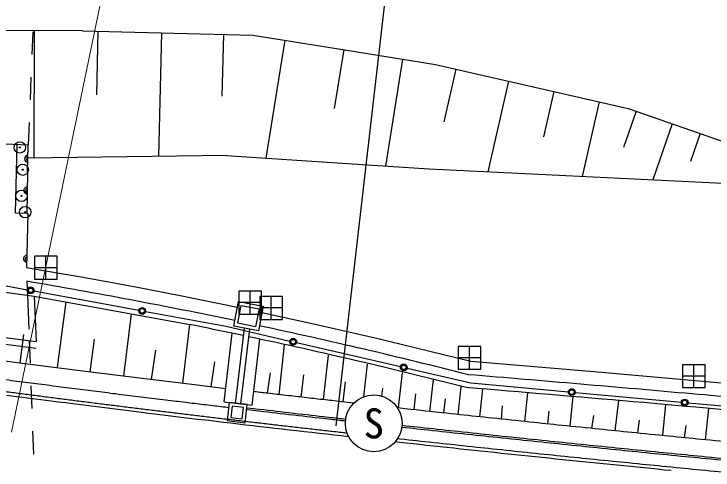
# Model space of a CAD drawing. Units: millimetres, scale not verified. Extents: x -1459003 to 1952903, y -3121393 to 1511092.
# Drawn here: x 368003 to 398814, y 280670 to 300748 of the extents above; entities that cross this region are included whole.
import ezdxf
from ezdxf.enums import TextEntityAlignment as Align

# ---------------------------------------------------------------- set-up
doc = ezdxf.new("R2010")
doc.units = ezdxf.units.MM
doc.header["$LTSCALE"] = 1000
doc.header["$PDMODE"] = 32
doc.header["$PDSIZE"] = 500
for name, color, linetype, lineweight in [('M-BGD', 7, 'Continuous', 25), ('M-BMK-OTRS', 5, 'Continuous', 25), ('M-BMK-ROW', 30, 'Continuous', 25), ('M-STR-HTXT', 7, 'Continuous', 13), ('M-STR-STRC', 7, 'Continuous', 25)]:
    doc.layers.add(name, color=color, linetype=linetype, lineweight=lineweight)
doc.styles.add('ＭＳ ゴシック', font='')
doc.styles.get('ＭＳ ゴシック').set_extended_font_data('MS Gothic')

msp = doc.modelspace()

# ---------------------------------------------------------------- linework, layer by layer
at = {"layer": 'M-BGD'}
for p, q in [((371027, 300006), (364399, 300023)), ((368828, 299965), (368789, 298966)), ((368898, 300011), (368884, 294400)), ((371027, 300006), (378531, 299820)), ((371704, 299989), (371634, 297184)), ((374509, 299920), (374374, 294473)), ((377232, 299852), (377164, 297129)), ((378531, 299820), (382589, 299169)), ((379938, 299594), (379105, 294399)), ((382535, 299178), (382119, 296580)), ((382589, 299169), (386579, 298530)), ((385133, 298762), (384378, 294053)), ((386579, 298530), (395071, 296586)), ((387476, 298325), (386944, 296001)), ((368750, 297966), (368711, 296967)), ((389800, 297793), (388886, 293801)), ((391796, 297336), (391339, 295340)), ((393791, 296879), (393040, 293598)), ((395421, 296464), (394869, 294875)), ((395071, 296586), (405837, 292847)), ((368672, 295968), (368633, 294977)), ((397011, 295912), (396154, 293446)), ((398244, 295484), (397816, 294251)), ((368633, 294977), (367132, 295033)), ((368075, 291985), (368145, 294995)), ((368602, 293766), (368633, 294977)), ((377371, 294513), (368618, 294397)), ((377371, 294513), (382692, 294164)), ((382692, 294164), (386307, 293927)), ((368602, 293766), (368565, 291968)), ((386307, 293927), (399956, 293260)), ((368565, 291968), (368075, 291985)), ((368613, 291965), (368560, 289590)), ((368565, 291968), (368613, 291965)), ((363966, 289455), (368588, 288607)), ((368563, 288981), (368597, 288369)), ((366636, 288621), (368899, 288330)), ((368883, 288553), (373506, 287705)), ((368597, 288369), (368654, 286870)), ((368899, 288330), (375749, 287073)), ((368899, 288330), (368975, 286332)), ((369924, 285178), (370298, 288074)), ((372842, 284809), (373182, 287544)), ((373801, 287650), (377359, 286998)), ((375438, 284491), (375749, 287073)), ((377359, 286998), (380166, 286349)), ((377839, 284205), (378158, 286919)), ((378007, 283581), (378394, 286873)), ((366712, 286622), (368975, 286332)), ((368280, 285391), (368442, 286633)), ((377273, 283667), (377627, 286689)), ((366724, 286318), (368987, 286028)), ((368673, 286370), (368712, 285371)), ((371357, 284995), (371553, 286432)), ((378504, 283523), (378845, 286431)), ((380458, 286281), (385037, 285223)), ((374068, 284658), (374261, 285946)), ((379688, 283991), (379932, 286184)), ((381645, 283774), (381862, 285730)), ((376688, 284341), (376850, 285434)), ((383425, 283896), (383584, 285325)), ((385330, 285155), (388136, 284507)), ((378687, 284986), (378676, 284988)), ((379174, 284049), (379306, 284948)), ((380666, 283882), (380775, 284861)), ((384947, 283407), (385120, 284964)), ((382517, 283677), (382614, 284549)), ((386335, 283253), (386490, 284642)), ((388136, 284507), (392438, 284112)), ((368750, 284372), (368788, 283373)), ((377770, 283609), (377839, 284205)), ((378077, 284175), (378077, 284177)), ((384216, 283922), (384255, 284272)), ((387574, 283116), (387712, 284354)), ((388534, 283011), (388664, 284240)), ((390523, 282802), (390655, 284074)), ((392736, 284085), (397417, 283656)), ((385641, 283330), (385718, 284024)), ((386955, 283184), (387023, 283804)), ((392512, 282597), (392646, 283904)), ((377273, 283667), (378504, 283523)), ((389498, 282909), (389537, 283501)), ((394502, 282395), (394658, 283731)), ((396597, 282209), (396741, 283549)), ((397716, 283629), (402396, 283200)), ((391530, 282698), (391596, 283261)), ((398483, 281999), (398631, 283382)), ((393540, 283064), (393455, 282501)), ((395553, 282861), (395479, 282296)), ((397556, 282092), (397631, 282626)), ((368826, 282373), (368864, 281374))]:
    msp.add_line(p, q, dxfattribs=at)
for points in [[(377904, 288089), (378983, 287878), (378773, 286799), (377693, 287009)], [(378022, 287913), (378807, 287760), (378654, 286975), (377869, 287128)], [(377392, 282848), (378187, 282754), (378280, 283549), (377486, 283642)], [(377559, 282979), (378055, 282921), (378114, 283417), (377617, 283476)]]:
    msp.add_lwpolyline(points, close=True, dxfattribs=at)
msp.add_lwpolyline([(365061, 285822), (366594, 285614), (368366, 285380), (371270, 285006), (373530, 284724), (375954, 284429), (377343, 284264)], dxfattribs=at)
for centre, radius in [((368262, 294876), 25), ((368387, 293891), 25), ((368336, 292744), 25), ((368497, 292025), 25), ((368736, 288580), 150), ((368736, 288580), 120), ((368736, 288580), 100), ((373654, 287677), 150), ((373654, 287677), 120), ((373654, 287677), 100), ((380312, 286315), 150), ((380312, 286315), 120), ((380312, 286315), 100), ((385183, 285189), 150), ((385183, 285189), 120), ((385183, 285189), 100), ((392587, 284099), 150), ((392587, 284099), 120), ((392587, 284099), 100), ((397566, 283642), 150), ((397566, 283642), 120), ((397566, 283642), 100)]:
    msp.add_circle(centre, radius, dxfattribs=at)
for centre, radius, start, end in [((444492, 872503), 605840, 261.18909, 261.18909), ((336281, -251332), 590751, 108.92784, 108.92784), ((368618, 294371), 150, 88.5388, 268.5352), ((368618, 294371), 75, 88.5375, 268.5207), ((368586, 292977), 150, 88.8168, 268.8228), ((368586, 292977), 75, 88.814, 268.8261), ((327953, 48758), 244231, 77.98744, 77.98744), ((327967, 48816), 243571, 77.98532, 77.98532), ((249103, -1392240), 1683492, 84.67993, 84.67993), ((249103, -1392240), 1683492, 84.73973, 84.73973), ((246950, -1415440), 1705953, 84.68032, 84.68032), ((246950, -1415440), 1705953, 84.73933, 84.73933), ((368568, 289965), 150, 88.7134, 268.7242), ((368568, 289965), 75, 88.712, 268.7219), ((327958, 48775), 243613, 78.20841, 80.40534), ((327962, 48794), 243024, 78.08934, 78.65958), ((327967, 48816), 243571, 75.72247, 77.95003), ((248310, 3857), 282415, 80.7712, 80.7712), ((327962, 48794), 243024, 75.71136, 78.03252), ((251797, -1363020), 1653507, 84.931, 85.27381), ((251739, -1363673), 1653592, 84.76344, 85.27532), ((390827, 192569), 91724, 82.82535, 85.57764)]:
    msp.add_arc(centre, radius, start, end, dxfattribs=at)
for points, knots in [([(375454, 283653), (375255, 283677), (375205, 283683), (375046, 283703), (374856, 283726), (374750, 283739), (374560, 283762), (374371, 283785), (374265, 283798), (374075, 283821), (373886, 283844), (373780, 283857), (373590, 283880), (373401, 283904), (373294, 283917), (373105, 283940), (372915, 283964), (372809, 283977), (372620, 284001), (372431, 284024), (372324, 284037), (372135, 284061), (371946, 284085), (371840, 284098), (371650, 284122), (371461, 284146), (371355, 284159), (371165, 284183), (370976, 284207), (370870, 284220), (370681, 284244), (370491, 284268), (370385, 284282), (370196, 284306), (370007, 284330), (369901, 284344), (369712, 284368), (369522, 284393), (369416, 284406), (369227, 284431), (369038, 284455), (368932, 284469), (368743, 284494), (368554, 284518), (368448, 284532), (368259, 284557), (368070, 284581), (367964, 284595), (367774, 284620), (367585, 284645), (367479, 284659), (367290, 284684), (367101, 284709), (366995, 284723), (366806, 284748), (366617, 284773), (366512, 284787), (366323, 284812), (366134, 284838), (366028, 284852), (365839, 284877), (365650, 284903), (365544, 284917), (365355, 284943), (365246, 284957), (365164, 284968), (365078, 284980)], [0, 0, 0, 0, 1, 1, 1, 2, 2, 2, 3, 3, 3, 4, 4, 4, 5, 5, 5, 6, 6, 6, 7, 7, 7, 8, 8, 8, 9, 9, 9, 10, 10, 10, 11, 11, 11, 12, 12, 12, 13, 13, 13, 14, 14, 14, 15, 15, 15, 16, 16, 16, 17, 17, 17, 18, 18, 18, 19, 19, 19, 20, 20, 20, 21, 21, 21, 22, 22, 22, 22]), ([(382983, 283615), (382803, 283635), (382649, 283652), (382428, 283677), (382111, 283713), (381934, 283733), (381618, 283769), (381301, 283804), (381124, 283825), (380808, 283861), (380492, 283897), (380315, 283917), (379998, 283954), (379682, 283990), (379505, 284010), (379189, 284047), (378949, 284075), (378874, 284084), (378574, 284119)], [0, 0, 0, 0, 1, 1, 1, 2, 2, 2, 3, 3, 3, 4, 4, 4, 5, 5, 5, 6, 6, 6, 6]), ([(377459, 283414), (377072, 283460), (376975, 283471), (376664, 283508), (376348, 283546), (376171, 283567), (375855, 283605), (375698, 283624), (375649, 283630), (375454, 283653)], [0, 0, 0, 0, 1, 1, 1, 2, 2, 2, 3, 3, 3, 3]), ([(382618, 282821), (382386, 282847), (382153, 282873), (381855, 282907), (381257, 282974), (380923, 283012), (380325, 283081), (379727, 283149), (379393, 283188), (378795, 283257), (378584, 283282), (378518, 283290), (378254, 283320)], [0, 0, 0, 0, 1, 1, 1, 2, 2, 2, 3, 3, 3, 4, 4, 4, 4]), ([(382627, 282900), (382395, 282926), (382162, 282952), (381864, 282986), (381266, 283054), (380932, 283091), (380334, 283160), (379737, 283229), (379402, 283267), (378805, 283337), (378593, 283361), (378527, 283369), (378263, 283400)], [0, 0, 0, 0, 1, 1, 1, 2, 2, 2, 3, 3, 3, 4, 4, 4, 4]), ([(402028, 281657), (400611, 281792), (400256, 281827), (399121, 281937), (397920, 282054), (397248, 282120), (396048, 282240), (394848, 282359), (394177, 282427), (392978, 282549), (391779, 282671), (391108, 282740), (389910, 282866), (388713, 282992), (388042, 283063), (386846, 283192), (386085, 283274), (385837, 283300), (384916, 283401)], [0, 0, 0, 0, 1, 1, 1, 2, 2, 2, 3, 3, 3, 4, 4, 4, 5, 5, 5, 6, 6, 6, 6]), ([(402148, 280810), (400483, 280971), (400066, 281011), (398733, 281141), (398132, 281200), (397796, 281233), (397195, 281292), (396595, 281351), (396258, 281384), (395658, 281444), (395058, 281504), (394722, 281538), (394122, 281599), (393522, 281659), (393186, 281693), (392586, 281755), (391987, 281816), (391651, 281851), (391051, 281913), (390452, 281975), (390116, 282010), (389517, 282073), (388918, 282136), (388582, 282171), (387983, 282235), (387384, 282299), (387049, 282335), (386450, 282399), (385916, 282457), (385591, 282492), (385102, 282546)], [0, 0, 0, 0, 1, 1, 1, 2, 2, 2, 3, 3, 3, 4, 4, 4, 5, 5, 5, 6, 6, 6, 7, 7, 7, 8, 8, 8, 9, 9, 9, 10, 10, 10, 10]), ([(402155, 280890), (400491, 281050), (400074, 281090), (398740, 281221), (398140, 281279), (397803, 281312), (397203, 281372), (396603, 281431), (396266, 281464), (395666, 281524), (395066, 281584), (394730, 281618), (394130, 281678), (393530, 281739), (393194, 281773), (392594, 281834), (391995, 281896), (391659, 281930), (391060, 281992), (390460, 282055), (390124, 282090), (389525, 282152), (388926, 282215), (388591, 282251), (387992, 282315), (387393, 282378), (387057, 282414), (386459, 282479), (385924, 282537), (385600, 282572), (385111, 282625)], [0, 0, 0, 0, 1, 1, 1, 2, 2, 2, 3, 3, 3, 4, 4, 4, 5, 5, 5, 6, 6, 6, 7, 7, 7, 8, 8, 8, 9, 9, 9, 10, 10, 10, 10])]:
    msp.add_open_spline(points, degree=3, knots=knots, dxfattribs=at)
for p in [(368262, 294876), (368387, 293891), (368336, 292744), (368497, 292025)]:
    msp.add_point(p, dxfattribs=at)
at = {"layer": 'M-BMK-OTRS'}
msp.add_lwpolyline([(368560, 289590), (370000, 289342), (371053, 289156), (373454, 288713), (375404, 288335), (377855, 287837), (377904, 288089), (378983, 287878), (378931, 287610), (381142, 287127), (383928, 286488), (388136, 285458), (393557, 285001), (397709, 284638), (399515, 284482)], dxfattribs=at)
at = {"layer": 'M-BMK-ROW'}
for p, q in [((369901, 290078), (368901, 290078)), ((368901, 290078), (368901, 289078)), ((369401, 289078), (369401, 290078)), ((369901, 289078), (369901, 290078)), ((369901, 289578), (368901, 289578)), ((368901, 289078), (369901, 289078)), ((378912, 288538), (377912, 288538)), ((377912, 288538), (377912, 287538)), ((378412, 287538), (378412, 288538)), ((378912, 287538), (378912, 288538)), ((379842, 288304), (378842, 288304)), ((378842, 288304), (378842, 287304)), ((379342, 287304), (379342, 288304)), ((379842, 287304), (379842, 288304)), ((378912, 288038), (377912, 288038)), ((379842, 287804), (378842, 287804)), ((377912, 287538), (378912, 287538)), ((378842, 287304), (379842, 287304)), ((388581, 286105), (387581, 286105)), ((387581, 286105), (387581, 285105)), ((388081, 285105), (388081, 286105)), ((388581, 285105), (388581, 286105)), ((388581, 285605), (387581, 285605)), ((387581, 285105), (388581, 285105)), ((398463, 285298), (397463, 285298)), ((397463, 285298), (397463, 284298)), ((397963, 284298), (397963, 285298)), ((398463, 284298), (398463, 285298)), ((398463, 284798), (397463, 284798)), ((397463, 284298), (398463, 284298))]:
    msp.add_line(p, q, dxfattribs=at)
at = {"layer": 'M-STR-HTXT'}
msp.add_line((367898, 282330), (378828, 334989), dxfattribs=at)
at = {"layer": 'M-STR-STRC'}
msp.add_line((382198, 282615), (387054, 324612), dxfattribs=at)
for points in [[(382759, 282131), (382747, 282132), (382423, 282168), (382098, 282205), (381773, 282241), (381449, 282278), (381124, 282315), (380800, 282352), (380476, 282389), (380151, 282426), (379827, 282463), (379502, 282501), (379178, 282538), (378854, 282576), (378530, 282614), (378205, 282651), (377881, 282689), (377557, 282728), (377233, 282766), (376909, 282804), (376585, 282843), (376099, 282901), (375613, 282959), (375127, 283018), (374803, 283057), (374318, 283116), (373832, 283175), (373184, 283255), (372699, 283315), (371890, 283416), (371405, 283477), (371081, 283518), (370596, 283580), (370273, 283621), (369949, 283662), (369626, 283704), (369303, 283745), (368818, 283808), (368495, 283850), (368010, 283913), (367687, 283956)], [(396970, 280641), (396670, 280670), (396371, 280700), (396071, 280730), (395771, 280760), (395471, 280790), (395172, 280820), (394872, 280850), (394572, 280880), (394273, 280910), (393973, 280940), (393673, 280970), (393374, 281001), (393074, 281031), (392775, 281062), (392475, 281092), (392176, 281123), (391876, 281154), (391577, 281185), (391277, 281216), (390978, 281247), (390678, 281278), (390379, 281309), (390080, 281340), (389780, 281371), (389481, 281403), (389182, 281434), (388883, 281466), (388583, 281497), (388284, 281529), (387985, 281561), (387686, 281593), (387387, 281625), (387088, 281657), (386788, 281689), (386489, 281721), (386190, 281753), (385891, 281786), (385592, 281818), (385293, 281851), (384994, 281883), (384804, 281904)]]:
    msp.add_lwpolyline(points, dxfattribs=at)
msp.add_circle((383860, 282724), 1250, dxfattribs=at)
for centre, radius, start, end in [((447798, 891676), 619416, 260.19854, 260.19854), ((446458, 884104), 611726, 260.39352, 260.39352), ((442504, 859024), 586335, 261.56778, 261.56778), ((437337, 831795), 558628, 259.99993, 259.99993)]:
    msp.add_arc(centre, radius, start, end, dxfattribs=at)
for points, knots in [([(382684, 282290), (382602, 282299), (382537, 282306), (382439, 282317), (382313, 282332), (382242, 282340), (382115, 282354), (381988, 282368), (381917, 282376), (381790, 282390), (381664, 282405), (381593, 282413), (381466, 282427), (381339, 282441), (381268, 282449), (381141, 282464), (381015, 282478), (380944, 282486), (380817, 282501), (380690, 282515), (380619, 282523), (380493, 282538), (380366, 282552), (380295, 282560), (380168, 282575), (380042, 282589), (379971, 282598), (379844, 282612), (379717, 282627), (379646, 282635), (379520, 282650), (379393, 282664), (379322, 282672), (379195, 282687), (379069, 282702), (378998, 282710), (378871, 282725), (378745, 282739), (378674, 282748), (378547, 282763), (378420, 282777), (378350, 282786), (378223, 282800), (378096, 282815), (378025, 282824), (377899, 282838), (377772, 282853), (377701, 282862), (377575, 282877), (377448, 282891), (377377, 282900), (377251, 282915), (377124, 282930), (377053, 282938), (376927, 282953), (376800, 282968), (376729, 282977), (376603, 282992), (376476, 283007), (376405, 283015), (376279, 283030), (376152, 283045), (376081, 283054), (375955, 283069), (375828, 283084), (375757, 283093), (375631, 283108), (375504, 283123), (375434, 283132), (375307, 283147), (375181, 283162), (375110, 283171), (374983, 283186), (374857, 283202), (374786, 283210), (374659, 283226), (374533, 283241), (374462, 283250), (374336, 283265), (374209, 283280), (374138, 283289), (374012, 283305), (373886, 283320), (373815, 283329), (373688, 283344), (373562, 283360), (373491, 283368), (373365, 283384), (373238, 283400), (373167, 283408), (373041, 283424), (372915, 283440), (372844, 283448), (372717, 283464), (372591, 283480), (372520, 283489), (372394, 283504), (372268, 283520), (372197, 283529), (372070, 283545), (371944, 283561), (371873, 283569), (371747, 283585), (371621, 283601), (371550, 283610), (371424, 283626), (371297, 283642), (371226, 283651), (371100, 283667), (370974, 283683), (370903, 283692), (370777, 283708), (370650, 283724), (370580, 283733), (370453, 283749), (370327, 283765), (370256, 283774), (370130, 283790), (370004, 283806), (369933, 283815), (369807, 283832), (369681, 283848), (369610, 283857), (369484, 283873), (369357, 283889), (369287, 283899), (369161, 283915), (369034, 283931), (368964, 283940), (368837, 283957), (368711, 283973), (368640, 283982), (368514, 283999), (368388, 284015), (368317, 284024), (368191, 284041), (368065, 284057), (367994, 284067), (367868, 284083), (367742, 284100), (367671, 284109), (367545, 284126), (367419, 284142), (367348, 284151), (367222, 284168), (367096, 284185), (367025, 284194), (366899, 284211), (366773, 284228), (366703, 284237), (366576, 284254), (366450, 284271), (366380, 284280), (366254, 284297), (366128, 284314), (366057, 284323), (365931, 284340), (365805, 284357), (365734, 284366), (365608, 284383), (365482, 284400), (365411, 284410), (365285, 284427), (365159, 284444), (365089, 284454), (364963, 284471), (364890, 284481), (364835, 284488), (364778, 284496)], [0, 0, 0, 0, 1, 1, 1, 2, 2, 2, 3, 3, 3, 4, 4, 4, 5, 5, 5, 6, 6, 6, 7, 7, 7, 8, 8, 8, 9, 9, 9, 10, 10, 10, 11, 11, 11, 12, 12, 12, 13, 13, 13, 14, 14, 14, 15, 15, 15, 16, 16, 16, 17, 17, 17, 18, 18, 18, 19, 19, 19, 20, 20, 20, 21, 21, 21, 22, 22, 22, 23, 23, 23, 24, 24, 24, 25, 25, 25, 26, 26, 26, 27, 27, 27, 28, 28, 28, 29, 29, 29, 30, 30, 30, 31, 31, 31, 32, 32, 32, 33, 33, 33, 34, 34, 34, 35, 35, 35, 36, 36, 36, 37, 37, 37, 38, 38, 38, 39, 39, 39, 40, 40, 40, 41, 41, 41, 42, 42, 42, 43, 43, 43, 44, 44, 44, 45, 45, 45, 46, 46, 46, 47, 47, 47, 48, 48, 48, 49, 49, 49, 50, 50, 50, 51, 51, 51, 52, 52, 52, 53, 53, 53, 54, 54, 54, 55, 55, 55, 56, 56, 56, 56]), ([(407491, 279787), (406759, 279855), (406575, 279872), (405989, 279927), (405402, 279981), (405073, 280012), (404487, 280067), (403900, 280123), (403572, 280154), (402985, 280209), (402399, 280265), (402071, 280296), (401485, 280352), (400898, 280408), (400570, 280440), (399984, 280497), (399398, 280553), (399070, 280585), (398484, 280643), (397899, 280700), (397571, 280732), (396985, 280790), (396400, 280848), (396072, 280880), (395486, 280939), (394901, 280997), (394573, 281030), (393988, 281089), (393403, 281149), (393075, 281182), (392490, 281242), (391906, 281302), (391578, 281335), (390993, 281396), (390409, 281456), (390081, 281491), (389497, 281552), (388912, 281613), (388585, 281648), (388001, 281710), (387417, 281772), (387090, 281807), (386506, 281870), (385922, 281933), (385595, 281969), (385011, 282033), (384971, 282037), (384941, 282040), (384912, 282043)], [0, 0, 0, 0, 1, 1, 1, 2, 2, 2, 3, 3, 3, 4, 4, 4, 5, 5, 5, 6, 6, 6, 7, 7, 7, 8, 8, 8, 9, 9, 9, 10, 10, 10, 11, 11, 11, 12, 12, 12, 13, 13, 13, 14, 14, 14, 15, 15, 15, 16, 16, 16, 16])]:
    msp.add_open_spline(points, degree=3, knots=knots, dxfattribs=at)
for points in [[(382687, 282290), (382686, 282290), (382685, 282290), (382684, 282290)], [(384912, 282043), (384911, 282043), (384910, 282044), (384910, 282044)]]:
    msp.add_open_spline(points, degree=3, dxfattribs=at)

# ---------------------------------------------------------------- texts
at = {"layer": 'M-STR-STRC', "style": 'ＭＳ ゴシック'}
msp.add_text('S', height=1320, dxfattribs=at).set_placement((383860, 282724), align=Align.MIDDLE_CENTER)

doc.saveas('drawing.dxf')
